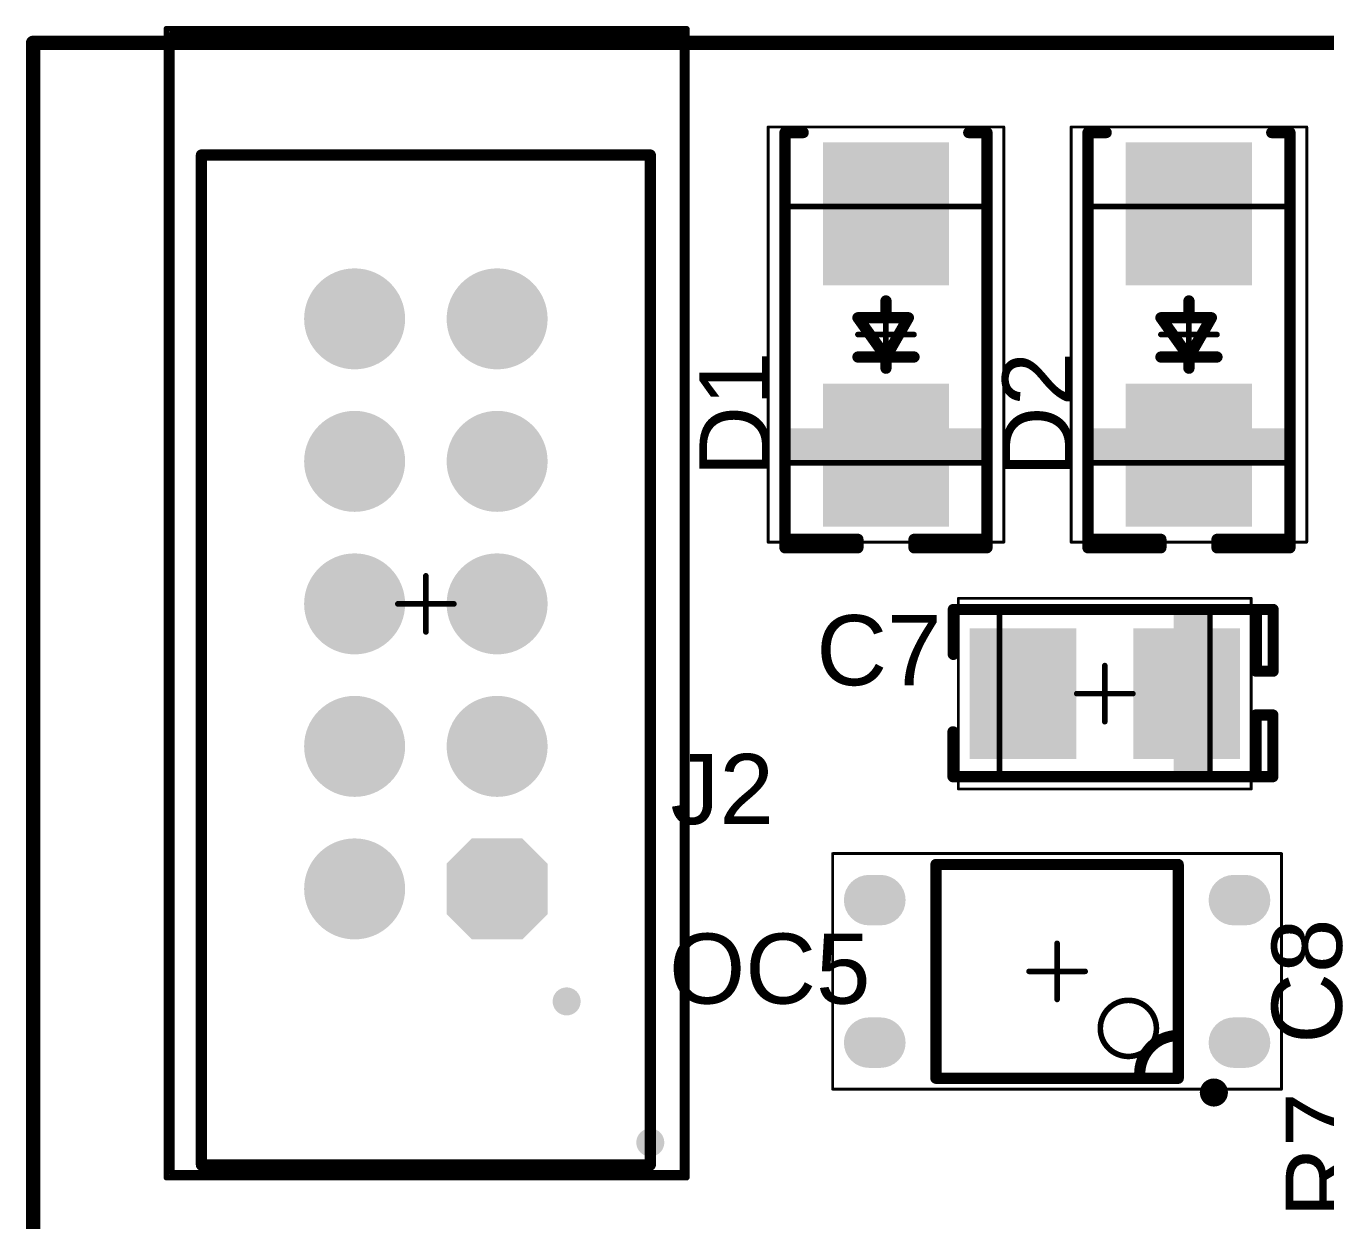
# Model space of a CAD drawing. Header units: millimetres. Extents: x -5 to 73.1, y -0.1 to 46.3.
# Drawn here: x -0.13 to 23.03, y 25.02 to 46.3 of the extents above; entities that cross this region are included whole.
import ezdxf

# ---------------------------------------------------------------- set-up
doc = ezdxf.new("R2010")
doc.units = ezdxf.units.MM
for name, color, linetype in [('BottomSolder', 6, 'Continuous'), ('Mechanical1', 6, 'Continuous'), ('Mechanical13', 56, 'Continuous'), ('Mechanical15', 56, 'Continuous'), ('Mechanical4', 56, 'Continuous'), ('MultiLayer', 9, 'Continuous'), ('PadHoleLayer', 156, 'Continuous'), ('TopOverlay', 2, 'Continuous'), ('TopPaste', 8, 'Continuous'), ('TopSolder', 216, 'Continuous')]:
    doc.layers.add(name, color=color, linetype=linetype)
doc.styles.add('Arial', font='arial.ttf', dxfattribs={"height": 0.2})

msp = doc.modelspace()

# ---------------------------------------------------------------- hatches: boundary and pattern name
at = {"layer": 'BottomSolder'}
h = msp.add_hatch(color=6, dxfattribs=at)
edge = h.paths.add_edge_path()
edge.add_arc((5.73, 41.08), 0.9, 0, 360)
h = msp.add_hatch(color=6, dxfattribs=at)
edge = h.paths.add_edge_path()
edge.add_arc((8.27, 41.08), 0.9, 0, 360)
h = msp.add_hatch(color=6, dxfattribs=at)
edge = h.paths.add_edge_path()
edge.add_arc((5.73, 38.54), 0.9, 0, 360)
h = msp.add_hatch(color=6, dxfattribs=at)
edge = h.paths.add_edge_path()
edge.add_arc((8.27, 38.54), 0.9, 0, 360)
h = msp.add_hatch(color=6, dxfattribs=at)
edge = h.paths.add_edge_path()
edge.add_arc((5.73, 36), 0.9, 0, 360)
h = msp.add_hatch(color=6, dxfattribs=at)
edge = h.paths.add_edge_path()
edge.add_arc((8.27, 36), 0.9, 0, 360)
h = msp.add_hatch(color=6, dxfattribs=at)
edge = h.paths.add_edge_path()
edge.add_arc((5.73, 33.46), 0.9, 0, 360)
h = msp.add_hatch(color=6, dxfattribs=at)
edge = h.paths.add_edge_path()
edge.add_arc((8.27, 33.46), 0.9, 0, 360)
h = msp.add_hatch(color=6, dxfattribs=at)
edge = h.paths.add_edge_path()
edge.add_arc((5.73, 30.92), 0.9, 0, 360)
msp.add_hatch(color=6, dxfattribs=at).paths.add_polyline_path([(7.37, 31.37), (7.37, 30.47), (7.82, 30.02), (8.72, 30.02), (9.17, 30.47), (9.17, 31.37), (8.72, 31.82), (7.82, 31.82)])
at = {"layer": 'Mechanical1'}
h = msp.add_hatch(color=6, dxfattribs=at)
edge = h.paths.add_edge_path()
edge.add_arc((11, 26.4), 0.25, 0, 360)
at = {"layer": 'Mechanical13'}
for points in [[(13.4, 39.13), (13.4, 38.515), (17, 38.515), (17, 39.13)], [(18.8, 39.13), (18.8, 38.515), (22.4, 38.515), (22.4, 39.13)], [(20.975, 35.85), (20.325, 35.85), (20.325, 32.95), (20.975, 32.95)]]:
    msp.add_hatch(color=56, dxfattribs=at).paths.add_polyline_path(points)
at = {"layer": 'MultiLayer'}
h = msp.add_hatch(color=9, dxfattribs=at)
edge = h.paths.add_edge_path()
edge.add_arc((5.73, 41.08), 0.85, 0, 360)
h = msp.add_hatch(color=9, dxfattribs=at)
edge = h.paths.add_edge_path()
edge.add_arc((8.27, 41.08), 0.85, 0, 360)
h = msp.add_hatch(color=9, dxfattribs=at)
edge = h.paths.add_edge_path()
edge.add_arc((5.73, 38.54), 0.85, 0, 360)
h = msp.add_hatch(color=9, dxfattribs=at)
edge = h.paths.add_edge_path()
edge.add_arc((8.27, 38.54), 0.85, 0, 360)
h = msp.add_hatch(color=9, dxfattribs=at)
edge = h.paths.add_edge_path()
edge.add_arc((5.73, 36), 0.85, 0, 360)
h = msp.add_hatch(color=9, dxfattribs=at)
edge = h.paths.add_edge_path()
edge.add_arc((8.27, 36), 0.85, 0, 360)
h = msp.add_hatch(color=9, dxfattribs=at)
edge = h.paths.add_edge_path()
edge.add_arc((5.73, 33.46), 0.85, 0, 360)
h = msp.add_hatch(color=9, dxfattribs=at)
edge = h.paths.add_edge_path()
edge.add_arc((8.27, 33.46), 0.85, 0, 360)
h = msp.add_hatch(color=9, dxfattribs=at)
edge = h.paths.add_edge_path()
edge.add_arc((5.73, 30.92), 0.85, 0, 360)
msp.add_hatch(color=9, dxfattribs=at).paths.add_polyline_path([(7.42, 31.345), (7.42, 30.495), (7.845, 30.07), (8.695, 30.07), (9.12, 30.495), (9.12, 31.345), (8.695, 31.77), (7.845, 31.77)])
at = {"layer": 'PadHoleLayer'}
h = msp.add_hatch(color=156, dxfattribs=at)
edge = h.paths.add_edge_path()
edge.add_arc((5.73, 41.08), 0.55, 0, 360)
h = msp.add_hatch(color=156, dxfattribs=at)
edge = h.paths.add_edge_path()
edge.add_arc((8.27, 41.08), 0.55, 0, 360)
h = msp.add_hatch(color=156, dxfattribs=at)
edge = h.paths.add_edge_path()
edge.add_arc((5.73, 38.54), 0.55, 0, 360)
h = msp.add_hatch(color=156, dxfattribs=at)
edge = h.paths.add_edge_path()
edge.add_arc((8.27, 38.54), 0.55, 0, 360)
h = msp.add_hatch(color=156, dxfattribs=at)
edge = h.paths.add_edge_path()
edge.add_arc((5.73, 36), 0.55, 0, 360)
h = msp.add_hatch(color=156, dxfattribs=at)
edge = h.paths.add_edge_path()
edge.add_arc((8.27, 36), 0.55, 0, 360)
h = msp.add_hatch(color=156, dxfattribs=at)
edge = h.paths.add_edge_path()
edge.add_arc((5.73, 33.46), 0.55, 0, 360)
h = msp.add_hatch(color=156, dxfattribs=at)
edge = h.paths.add_edge_path()
edge.add_arc((8.27, 33.46), 0.55, 0, 360)
h = msp.add_hatch(color=156, dxfattribs=at)
edge = h.paths.add_edge_path()
edge.add_arc((5.73, 30.92), 0.55, 0, 360)
h = msp.add_hatch(color=156, dxfattribs=at)
edge = h.paths.add_edge_path()
edge.add_arc((8.27, 30.92), 0.55, 0, 360)
at = {"layer": 'TopOverlay'}
h = msp.add_hatch(color=2, dxfattribs=at)
edge = h.paths.add_edge_path()
edge.add_arc((9.509, 28.915), 0.25, 0, 360)
at = {"layer": 'TopPaste'}
for points in [[(14.125, 44.175), (16.275, 44.175), (16.275, 41.725), (14.125, 41.725)], [(19.525, 44.175), (21.675, 44.175), (21.675, 41.725), (19.525, 41.725)], [(14.125, 39.875), (16.275, 39.875), (16.275, 37.425), (14.125, 37.425)], [(19.525, 39.875), (21.675, 39.875), (21.675, 37.425), (19.525, 37.425)], [(18.54, 35.515), (18.54, 33.285), (16.74, 33.285), (16.74, 35.515)], [(21.46, 35.515), (21.46, 33.285), (19.66, 33.285), (19.66, 35.515)]]:
    msp.add_hatch(color=8, dxfattribs=at).paths.add_polyline_path(points)
h = msp.add_hatch(color=8, dxfattribs=at)
edge = h.paths.add_edge_path()
edge.add_arc((14.9, 30.72), 0.4, 90, 270)
edge.add_line((14.9, 30.32), (15.1, 30.32))
edge.add_arc((15.1, 30.72), 0.4, 270, 450)
edge.add_line((15.1, 31.12), (14.9, 31.12))
h = msp.add_hatch(color=8, dxfattribs=at)
edge = h.paths.add_edge_path()
edge.add_arc((21.4, 30.72), 0.4, 90, 270)
edge.add_line((21.4, 30.32), (21.6, 30.32))
edge.add_arc((21.6, 30.72), 0.4, 270, 450)
edge.add_line((21.6, 31.12), (21.4, 31.12))
h = msp.add_hatch(color=8, dxfattribs=at)
edge = h.paths.add_edge_path()
edge.add_arc((14.9, 28.18), 0.4, 90, 270)
edge.add_line((14.9, 27.78), (15.1, 27.78))
edge.add_arc((15.1, 28.18), 0.4, 270, 450)
edge.add_line((15.1, 28.58), (14.9, 28.58))
h = msp.add_hatch(color=8, dxfattribs=at)
edge = h.paths.add_edge_path()
edge.add_arc((21.4, 28.18), 0.4, 90, 270)
edge.add_line((21.4, 27.78), (21.6, 27.78))
edge.add_arc((21.6, 28.18), 0.4, 270, 450)
edge.add_line((21.6, 28.58), (21.4, 28.58))
at = {"layer": 'TopSolder'}
for points in [[(14.075, 44.225), (16.325, 44.225), (16.325, 41.675), (14.075, 41.675)], [(19.475, 44.225), (21.725, 44.225), (21.725, 41.675), (19.475, 41.675)], [(14.075, 39.925), (16.325, 39.925), (16.325, 37.375), (14.075, 37.375)], [(19.475, 39.925), (21.725, 39.925), (21.725, 37.375), (19.475, 37.375)], [(18.59, 35.565), (18.59, 33.235), (16.69, 33.235), (16.69, 35.565)], [(21.51, 35.565), (21.51, 33.235), (19.61, 33.235), (19.61, 35.565)], [(7.37, 31.37), (7.37, 30.47), (7.82, 30.02), (8.72, 30.02), (9.17, 30.47), (9.17, 31.37), (8.72, 31.82), (7.82, 31.82)]]:
    msp.add_hatch(color=216, dxfattribs=at).paths.add_polyline_path(points)
h = msp.add_hatch(color=216, dxfattribs=at)
edge = h.paths.add_edge_path()
edge.add_arc((5.73, 41.08), 0.9, 0, 360)
h = msp.add_hatch(color=216, dxfattribs=at)
edge = h.paths.add_edge_path()
edge.add_arc((8.27, 41.08), 0.9, 0, 360)
h = msp.add_hatch(color=216, dxfattribs=at)
edge = h.paths.add_edge_path()
edge.add_arc((5.73, 38.54), 0.9, 0, 360)
h = msp.add_hatch(color=216, dxfattribs=at)
edge = h.paths.add_edge_path()
edge.add_arc((8.27, 38.54), 0.9, 0, 360)
h = msp.add_hatch(color=216, dxfattribs=at)
edge = h.paths.add_edge_path()
edge.add_arc((5.73, 36), 0.9, 0, 360)
h = msp.add_hatch(color=216, dxfattribs=at)
edge = h.paths.add_edge_path()
edge.add_arc((8.27, 36), 0.9, 0, 360)
h = msp.add_hatch(color=216, dxfattribs=at)
edge = h.paths.add_edge_path()
edge.add_arc((5.73, 33.46), 0.9, 0, 360)
h = msp.add_hatch(color=216, dxfattribs=at)
edge = h.paths.add_edge_path()
edge.add_arc((8.27, 33.46), 0.9, 0, 360)
h = msp.add_hatch(color=216, dxfattribs=at)
edge = h.paths.add_edge_path()
edge.add_arc((5.73, 30.92), 0.9, 0, 360)
h = msp.add_hatch(color=216, dxfattribs=at)
edge = h.paths.add_edge_path()
edge.add_arc((14.9, 30.72), 0.45, 90, 270)
edge.add_line((14.9, 30.27), (15.1, 30.27))
edge.add_arc((15.1, 30.72), 0.45, 270, 450)
edge.add_line((15.1, 31.17), (14.9, 31.17))
h = msp.add_hatch(color=216, dxfattribs=at)
edge = h.paths.add_edge_path()
edge.add_arc((21.4, 30.72), 0.45, 90, 270)
edge.add_line((21.4, 30.27), (21.6, 30.27))
edge.add_arc((21.6, 30.72), 0.45, 270, 450)
edge.add_line((21.6, 31.17), (21.4, 31.17))
h = msp.add_hatch(color=216, dxfattribs=at)
edge = h.paths.add_edge_path()
edge.add_arc((14.9, 28.18), 0.45, 90, 270)
edge.add_line((14.9, 27.73), (15.1, 27.73))
edge.add_arc((15.1, 28.18), 0.45, 270, 450)
edge.add_line((15.1, 28.63), (14.9, 28.63))
h = msp.add_hatch(color=216, dxfattribs=at)
edge = h.paths.add_edge_path()
edge.add_arc((21.4, 28.18), 0.45, 90, 270)
edge.add_line((21.4, 27.73), (21.6, 27.73))
edge.add_arc((21.6, 28.18), 0.45, 270, 450)
edge.add_line((21.6, 28.63), (21.4, 28.63))

# ---------------------------------------------------------------- linework, layer by layer
at = {"layer": 'Mechanical1', "const_width": 0.1}
for points in [[(2.472, 46.16), (11.572, 46.16)], [(2.472, 25.86), (2.472, 46.16)], [(11.572, 25.86), (11.572, 46.16)], [(2.472, 25.86), (11.572, 25.86)]]:
    msp.add_lwpolyline(points, dxfattribs=at)
at = {"layer": 'Mechanical1', "const_width": 0.05}
for points in [[(2.447, 46.16, 1), (2.497, 46.16, 1)], [(2.447, 46.16, 1), (2.497, 46.16, 1)], [(11.547, 46.16, 1), (11.597, 46.16, 1)], [(11.547, 46.16, 1), (11.597, 46.16, 1)], [(2.447, 25.86, 1), (2.497, 25.86, 1)], [(2.447, 25.86, 1), (2.497, 25.86, 1)], [(11.547, 25.86, 1), (11.597, 25.86, 1)], [(11.547, 25.86, 1), (11.597, 25.86, 1)]]:
    msp.add_lwpolyline(points, format="xyb", close=True, dxfattribs=at)
at = {"layer": 'Mechanical13', "const_width": 0.1}
for points in [[(13.4, 38.515), (13.4, 43.085)], [(13.4, 43.085), (17, 43.085)], [(17, 38.515), (17, 43.085)], [(18.8, 43.085), (22.4, 43.085)], [(18.8, 38.515), (18.8, 43.085)], [(22.4, 38.515), (22.4, 43.085)], [(13.4, 38.515), (17, 38.515)], [(18.8, 38.515), (22.4, 38.515)], [(17.225, 32.95), (17.225, 35.85)], [(17.225, 35.85), (20.975, 35.85)], [(20.975, 32.95), (20.975, 35.85)], [(17.225, 32.95), (20.975, 32.95)], [(16.091, 31.355), (20.409, 31.355)], [(16.091, 27.545), (16.091, 31.355)], [(20.409, 27.545), (20.409, 31.355)], [(16.091, 27.545), (20.409, 27.545)]]:
    msp.add_lwpolyline(points, dxfattribs=at)
at = {"layer": 'Mechanical13'}
for points, const_width in [([(13.375, 43.085, 1), (13.425, 43.085, 1)], 0.05), ([(13.375, 43.085, 1), (13.425, 43.085, 1)], 0.05), ([(16.975, 43.085, 1), (17.025, 43.085, 1)], 0.05), ([(16.975, 43.085, 1), (17.025, 43.085, 1)], 0.05), ([(18.775, 43.085, 1), (18.825, 43.085, 1)], 0.05), ([(18.775, 43.085, 1), (18.825, 43.085, 1)], 0.05), ([(22.375, 43.085, 1), (22.425, 43.085, 1)], 0.05), ([(22.375, 43.085, 1), (22.425, 43.085, 1)], 0.05), ([(13.375, 38.515, 1), (13.425, 38.515, 1)], 0.05), ([(13.375, 38.515, 1), (13.425, 38.515, 1)], 0.05), ([(16.975, 38.515, 1), (17.025, 38.515, 1)], 0.05), ([(16.975, 38.515, 1), (17.025, 38.515, 1)], 0.05), ([(18.775, 38.515, 1), (18.825, 38.515, 1)], 0.05), ([(18.775, 38.515, 1), (18.825, 38.515, 1)], 0.05), ([(22.375, 38.515, 1), (22.425, 38.515, 1)], 0.05), ([(22.375, 38.515, 1), (22.425, 38.515, 1)], 0.05), ([(17.2, 35.85, 1), (17.25, 35.85, 1)], 0.05), ([(17.2, 35.85, 1), (17.25, 35.85, 1)], 0.05), ([(20.95, 35.85, 1), (21, 35.85, 1)], 0.05), ([(20.95, 35.85, 1), (21, 35.85, 1)], 0.05), ([(17.2, 32.95, 1), (17.25, 32.95, 1)], 0.05), ([(17.2, 32.95, 1), (17.25, 32.95, 1)], 0.05), ([(20.95, 32.95, 1), (21, 32.95, 1)], 0.05), ([(20.95, 32.95, 1), (21, 32.95, 1)], 0.05), ([(16.066, 31.355, 1), (16.116, 31.355, 1)], 0.05), ([(16.066, 31.355, 1), (16.116, 31.355, 1)], 0.05), ([(20.384, 31.355, 1), (20.434, 31.355, 1)], 0.05), ([(20.384, 31.355, 1), (20.434, 31.355, 1)], 0.05), ([(20.02, 28.434, 1), (19.02, 28.434, 1)], 0.1), ([(18.995, 28.434, 1), (19.045, 28.434, 1)], 0.05), ([(19.995, 28.434, 1), (20.045, 28.434, 1)], 0.05), ([(16.066, 27.545, 1), (16.116, 27.545, 1)], 0.05), ([(16.066, 27.545, 1), (16.116, 27.545, 1)], 0.05), ([(20.384, 27.545, 1), (20.434, 27.545, 1)], 0.05), ([(20.384, 27.545, 1), (20.434, 27.545, 1)], 0.05)]:
    msp.add_lwpolyline(points, format="xyb", close=True, dxfattribs=dict(at, const_width=const_width))
at = {"layer": 'Mechanical15'}
for points, const_width in [([(2.375, 25.775), (2.375, 46.25)], 0.1), ([(2.375, 46.25), (11.65, 46.25)], 0.1), ([(11.65, 25.775), (11.65, 46.25)], 0.1), ([(13.1, 37.1), (13.1, 44.5)], 0.05), ([(13.1, 44.5), (17.3, 44.5)], 0.05), ([(17.3, 37.1), (17.3, 44.5)], 0.05), ([(18.5, 44.5), (22.7, 44.5)], 0.05), ([(18.5, 37.1), (18.5, 44.5)], 0.05), ([(22.7, 37.1), (22.7, 44.5)], 0.05), ([(15.2, 40.3), (15.2, 41.3)], 0.1), ([(20.6, 40.3), (20.6, 41.3)], 0.1), ([(14.7, 40.8), (15.7, 40.8)], 0.1), ([(20.1, 40.8), (21.1, 40.8)], 0.1), ([(13.1, 37.1), (17.3, 37.1)], 0.05), ([(18.5, 37.1), (22.7, 37.1)], 0.05), ([(7, 35.5), (7, 36.5)], 0.1), ([(16.49, 36.1), (21.71, 36.1)], 0.05), ([(16.49, 32.7), (16.49, 36.1)], 0.05), ([(21.71, 32.7), (21.71, 36.1)], 0.05), ([(6.5, 36), (7.5, 36)], 0.1), ([(19.1, 33.9), (19.1, 34.9)], 0.1), ([(18.6, 34.4), (19.6, 34.4)], 0.1), ([(16.49, 32.7), (21.71, 32.7)], 0.05), ([(14.25, 31.55), (22.25, 31.55)], 0.05), ([(14.25, 27.35), (14.25, 31.55)], 0.05), ([(22.25, 27.35), (22.25, 31.55)], 0.05), ([(18.25, 28.95), (18.25, 29.95)], 0.1), ([(17.75, 29.45), (18.75, 29.45)], 0.1), ([(14.25, 27.35), (22.25, 27.35)], 0.05), ([(2.375, 25.775), (11.65, 25.775)], 0.1)]:
    msp.add_lwpolyline(points, dxfattribs=dict(at, const_width=const_width))
for points, const_width in [([(2.35, 46.25, 1), (2.4, 46.25, 1)], 0.05), ([(2.35, 46.25, 1), (2.4, 46.25, 1)], 0.05), ([(11.625, 46.25, 1), (11.675, 46.25, 1)], 0.05), ([(11.625, 46.25, 1), (11.675, 46.25, 1)], 0.05), ([(13.087, 44.5, 1), (13.112, 44.5, 1)], 0.025), ([(13.087, 44.5, 1), (13.112, 44.5, 1)], 0.025), ([(17.288, 44.5, 1), (17.313, 44.5, 1)], 0.025), ([(17.288, 44.5, 1), (17.313, 44.5, 1)], 0.025), ([(18.487, 44.5, 1), (18.512, 44.5, 1)], 0.025), ([(18.487, 44.5, 1), (18.512, 44.5, 1)], 0.025), ([(22.688, 44.5, 1), (22.712, 44.5, 1)], 0.025), ([(22.688, 44.5, 1), (22.712, 44.5, 1)], 0.025), ([(15.175, 41.3, 1), (15.225, 41.3, 1)], 0.05), ([(20.575, 41.3, 1), (20.625, 41.3, 1)], 0.05), ([(14.675, 40.8, 1), (14.725, 40.8, 1)], 0.05), ([(15.675, 40.8, 1), (15.725, 40.8, 1)], 0.05), ([(20.075, 40.8, 1), (20.125, 40.8, 1)], 0.05), ([(21.075, 40.8, 1), (21.125, 40.8, 1)], 0.05), ([(15.175, 40.3, 1), (15.225, 40.3, 1)], 0.05), ([(20.575, 40.3, 1), (20.625, 40.3, 1)], 0.05), ([(13.087, 37.1, 1), (13.112, 37.1, 1)], 0.025), ([(13.087, 37.1, 1), (13.112, 37.1, 1)], 0.025), ([(17.288, 37.1, 1), (17.313, 37.1, 1)], 0.025), ([(17.288, 37.1, 1), (17.313, 37.1, 1)], 0.025), ([(18.487, 37.1, 1), (18.512, 37.1, 1)], 0.025), ([(18.487, 37.1, 1), (18.512, 37.1, 1)], 0.025), ([(22.688, 37.1, 1), (22.712, 37.1, 1)], 0.025), ([(22.688, 37.1, 1), (22.712, 37.1, 1)], 0.025), ([(6.975, 36.5, 1), (7.025, 36.5, 1)], 0.05), ([(16.478, 36.1, 1), (16.502, 36.1, 1)], 0.025), ([(16.478, 36.1, 1), (16.502, 36.1, 1)], 0.025), ([(21.698, 36.1, 1), (21.722, 36.1, 1)], 0.025), ([(21.698, 36.1, 1), (21.722, 36.1, 1)], 0.025), ([(6.475, 36, 1), (6.525, 36, 1)], 0.05), ([(7.475, 36, 1), (7.525, 36, 1)], 0.05), ([(6.975, 35.5, 1), (7.025, 35.5, 1)], 0.05), ([(19.075, 34.9, 1), (19.125, 34.9, 1)], 0.05), ([(18.575, 34.4, 1), (18.625, 34.4, 1)], 0.05), ([(19.575, 34.4, 1), (19.625, 34.4, 1)], 0.05), ([(19.075, 33.9, 1), (19.125, 33.9, 1)], 0.05), ([(16.478, 32.7, 1), (16.502, 32.7, 1)], 0.025), ([(16.478, 32.7, 1), (16.502, 32.7, 1)], 0.025), ([(21.698, 32.7, 1), (21.722, 32.7, 1)], 0.025), ([(21.698, 32.7, 1), (21.722, 32.7, 1)], 0.025), ([(14.238, 31.55, 1), (14.262, 31.55, 1)], 0.025), ([(14.238, 31.55, 1), (14.262, 31.55, 1)], 0.025), ([(22.237, 31.55, 1), (22.262, 31.55, 1)], 0.025), ([(22.237, 31.55, 1), (22.262, 31.55, 1)], 0.025), ([(18.225, 29.95, 1), (18.275, 29.95, 1)], 0.05), ([(17.725, 29.45, 1), (17.775, 29.45, 1)], 0.05), ([(18.725, 29.45, 1), (18.775, 29.45, 1)], 0.05), ([(18.225, 28.95, 1), (18.275, 28.95, 1)], 0.05), ([(14.238, 27.35, 1), (14.262, 27.35, 1)], 0.025), ([(14.238, 27.35, 1), (14.262, 27.35, 1)], 0.025), ([(22.237, 27.35, 1), (22.262, 27.35, 1)], 0.025), ([(22.237, 27.35, 1), (22.262, 27.35, 1)], 0.025), ([(2.35, 25.775, 1), (2.4, 25.775, 1)], 0.05), ([(2.35, 25.775, 1), (2.4, 25.775, 1)], 0.05), ([(11.625, 25.775, 1), (11.675, 25.775, 1)], 0.05), ([(11.625, 25.775, 1), (11.675, 25.775, 1)], 0.05)]:
    msp.add_lwpolyline(points, format="xyb", close=True, dxfattribs=dict(at, const_width=const_width))
at = {"layer": 'Mechanical4', "const_width": 0.254}
for points in [[(0, 46), (73, 46)], [(0, 0), (0, 46)]]:
    msp.add_lwpolyline(points, dxfattribs=at)
at = {"layer": 'Mechanical4', "const_width": 0.127}
msp.add_lwpolyline([(-0.064, 46, 1), (0.064, 46, 1)], format="xyb", close=True, dxfattribs=at)
msp.add_lwpolyline([(-0.064, 46, 1), (0.064, 46, 1)], format="xyb", close=True, dxfattribs=at)
at = {"layer": 'TopOverlay'}
for p, q in [((22.1, 35.9), (21.8, 35.9)), ((21.8, 35.9), (21.8, 34.8)), ((22.1, 34.8), (22.1, 35.9)), ((21.8, 34.8), (22.1, 34.8)), ((21.795, 34.02), (22.095, 34.02)), ((21.795, 32.92), (21.795, 34.02)), ((22.095, 34.02), (22.095, 32.92)), ((22.095, 32.92), (21.795, 32.92)), ((19.722, 27.926), (20.103, 28.307)), ((20.103, 28.307), (20.409, 28.307)), ((20.409, 28.307), (20.409, 27.545)), ((19.722, 27.545), (19.722, 27.926)), ((20.409, 27.545), (19.722, 27.545))]:
    msp.add_line(p, q, dxfattribs=at)
at = {"layer": 'TopOverlay', "const_width": 0.2}
for points in [[(13.4, 37), (13.4, 44.4)], [(13.4, 44.4), (13.725, 44.4)], [(16.675, 44.4), (17, 44.4)], [(17, 37), (17, 44.4)], [(18.8, 44.4), (19.125, 44.4)], [(18.8, 37), (18.8, 44.4)], [(22.075, 44.4), (22.4, 44.4)], [(22.4, 37), (22.4, 44.4)], [(3, 44), (5, 44)], [(3, 26), (3, 44)], [(5, 44), (9, 44)], [(9, 44), (11, 44)], [(11, 26), (11, 44)], [(15.2, 41.1), (15.2, 41.4)], [(20.6, 41.1), (20.6, 41.4)], [(14.7, 41.1), (15.2, 40.4)], [(14.7, 41.1), (15.6, 41.1)], [(15.2, 40.4), (15.6, 41.1)], [(20.1, 41.1), (21, 41.1)], [(20.1, 41.1), (20.6, 40.4)], [(20.6, 40.4), (21, 41.1)], [(14.7, 40.4), (15.7, 40.4)], [(15.2, 40.2), (15.2, 40.4)], [(20.1, 40.4), (21.1, 40.4)], [(20.6, 40.2), (20.6, 40.4)], [(13.4, 37.15), (14.7, 37.15)], [(13.4, 37), (14.7, 37)], [(14.7, 37), (14.7, 37.15)], [(15.7, 37.15), (17, 37.15)], [(15.7, 37), (15.7, 37.15)], [(15.7, 37), (17, 37)], [(18.8, 37.15), (20.1, 37.15)], [(18.8, 37), (20.1, 37)], [(20.1, 37), (20.1, 37.15)], [(21.1, 37), (21.1, 37.15)], [(21.1, 37.15), (22.4, 37.15)], [(21.1, 37), (22.4, 37)], [(16.4, 35.1), (16.4, 35.9)], [(16.4, 35.9), (21.8, 35.9)], [(21.8, 34.8), (21.8, 35.9)], [(21.8, 35.9), (22.1, 35.9)], [(22.1, 34.8), (22.1, 35.9)], [(21.8, 34.8), (22.1, 34.8)], [(21.795, 32.92), (21.795, 34.02)], [(21.795, 34.02), (22.095, 34.02)], [(22.095, 32.92), (22.095, 34.02)], [(16.395, 32.92), (16.395, 33.72)], [(16.395, 32.92), (21.795, 32.92)], [(21.795, 32.92), (22.095, 32.92)], [(16.091, 31.355), (20.409, 31.355)], [(16.091, 27.545), (16.091, 31.355)], [(20.409, 27.545), (20.409, 31.355)], [(16.091, 27.545), (20.409, 27.545)], [(3, 26), (11, 26)]]:
    msp.add_lwpolyline(points, dxfattribs=at)
at = {"layer": 'TopOverlay'}
for points, const_width in [([(13.35, 44.4, 1), (13.45, 44.4, 1)], 0.1), ([(13.35, 44.4, 1), (13.45, 44.4, 1)], 0.1), ([(13.675, 44.4, 1), (13.775, 44.4, 1)], 0.1), ([(16.625, 44.4, 1), (16.725, 44.4, 1)], 0.1), ([(16.95, 44.4, 1), (17.05, 44.4, 1)], 0.1), ([(16.95, 44.4, 1), (17.05, 44.4, 1)], 0.1), ([(18.75, 44.4, 1), (18.85, 44.4, 1)], 0.1), ([(18.75, 44.4, 1), (18.85, 44.4, 1)], 0.1), ([(19.075, 44.4, 1), (19.175, 44.4, 1)], 0.1), ([(22.025, 44.4, 1), (22.125, 44.4, 1)], 0.1), ([(22.35, 44.4, 1), (22.45, 44.4, 1)], 0.1), ([(22.35, 44.4, 1), (22.45, 44.4, 1)], 0.1), ([(2.95, 44, 1), (3.05, 44, 1)], 0.1), ([(2.95, 44, 1), (3.05, 44, 1)], 0.1), ([(4.95, 44, 1), (5.05, 44, 1)], 0.1), ([(4.95, 44, 1), (5.05, 44, 1)], 0.1), ([(8.95, 44, 1), (9.05, 44, 1)], 0.1), ([(8.95, 44, 1), (9.05, 44, 1)], 0.1), ([(10.95, 44, 1), (11.05, 44, 1)], 0.1), ([(10.95, 44, 1), (11.05, 44, 1)], 0.1), ([(15.15, 41.4, 1), (15.25, 41.4, 1)], 0.1), ([(20.55, 41.4, 1), (20.65, 41.4, 1)], 0.1), ([(14.65, 41.1, 1), (14.75, 41.1, 1)], 0.1), ([(14.65, 41.1, 1), (14.75, 41.1, 1)], 0.1), ([(15.15, 41.1, 1), (15.25, 41.1, 1)], 0.1), ([(15.55, 41.1, 1), (15.65, 41.1, 1)], 0.1), ([(15.55, 41.1, 1), (15.65, 41.1, 1)], 0.1), ([(20.05, 41.1, 1), (20.15, 41.1, 1)], 0.1), ([(20.05, 41.1, 1), (20.15, 41.1, 1)], 0.1), ([(20.55, 41.1, 1), (20.65, 41.1, 1)], 0.1), ([(20.95, 41.1, 1), (21.05, 41.1, 1)], 0.1), ([(20.95, 41.1, 1), (21.05, 41.1, 1)], 0.1), ([(14.65, 40.4, 1), (14.75, 40.4, 1)], 0.1), ([(15.15, 40.4, 1), (15.25, 40.4, 1)], 0.1), ([(15.15, 40.4, 1), (15.25, 40.4, 1)], 0.1), ([(15.15, 40.4, 1), (15.25, 40.4, 1)], 0.1), ([(15.15, 40.2, 1), (15.25, 40.2, 1)], 0.1), ([(15.65, 40.4, 1), (15.75, 40.4, 1)], 0.1), ([(20.05, 40.4, 1), (20.15, 40.4, 1)], 0.1), ([(20.55, 40.4, 1), (20.65, 40.4, 1)], 0.1), ([(20.55, 40.4, 1), (20.65, 40.4, 1)], 0.1), ([(20.55, 40.4, 1), (20.65, 40.4, 1)], 0.1), ([(20.55, 40.2, 1), (20.65, 40.2, 1)], 0.1), ([(21.05, 40.4, 1), (21.15, 40.4, 1)], 0.1), ([(13.35, 37.15, 1), (13.45, 37.15, 1)], 0.1), ([(13.35, 37, 1), (13.45, 37, 1)], 0.1), ([(13.35, 37, 1), (13.45, 37, 1)], 0.1), ([(14.65, 37.15, 1), (14.75, 37.15, 1)], 0.1), ([(14.65, 37.15, 1), (14.75, 37.15, 1)], 0.1), ([(14.65, 37, 1), (14.75, 37, 1)], 0.1), ([(14.65, 37, 1), (14.75, 37, 1)], 0.1), ([(15.65, 37.15, 1), (15.75, 37.15, 1)], 0.1), ([(15.65, 37.15, 1), (15.75, 37.15, 1)], 0.1), ([(15.65, 37, 1), (15.75, 37, 1)], 0.1), ([(15.65, 37, 1), (15.75, 37, 1)], 0.1), ([(16.95, 37.15, 1), (17.05, 37.15, 1)], 0.1), ([(16.95, 37, 1), (17.05, 37, 1)], 0.1), ([(16.95, 37, 1), (17.05, 37, 1)], 0.1), ([(18.75, 37.15, 1), (18.85, 37.15, 1)], 0.1), ([(18.75, 37, 1), (18.85, 37, 1)], 0.1), ([(18.75, 37, 1), (18.85, 37, 1)], 0.1), ([(20.05, 37.15, 1), (20.15, 37.15, 1)], 0.1), ([(20.05, 37.15, 1), (20.15, 37.15, 1)], 0.1), ([(20.05, 37, 1), (20.15, 37, 1)], 0.1), ([(20.05, 37, 1), (20.15, 37, 1)], 0.1), ([(21.05, 37.15, 1), (21.15, 37.15, 1)], 0.1), ([(21.05, 37.15, 1), (21.15, 37.15, 1)], 0.1), ([(21.05, 37, 1), (21.15, 37, 1)], 0.1), ([(21.05, 37, 1), (21.15, 37, 1)], 0.1), ([(22.35, 37.15, 1), (22.45, 37.15, 1)], 0.1), ([(22.35, 37, 1), (22.45, 37, 1)], 0.1), ([(22.35, 37, 1), (22.45, 37, 1)], 0.1), ([(16.35, 35.9, 1), (16.45, 35.9, 1)], 0.1), ([(16.35, 35.9, 1), (16.45, 35.9, 1)], 0.1), ([(21.75, 35.9, 1), (21.85, 35.9, 1)], 0.1), ([(21.75, 35.9, 1), (21.85, 35.9, 1)], 0.1), ([(21.75, 35.9, 1), (21.85, 35.9, 1)], 0.1), ([(22.05, 35.9, 1), (22.15, 35.9, 1)], 0.1), ([(22.05, 35.9, 1), (22.15, 35.9, 1)], 0.1), ([(16.35, 35.1, 1), (16.45, 35.1, 1)], 0.1), ([(21.75, 34.8, 1), (21.85, 34.8, 1)], 0.1), ([(21.75, 34.8, 1), (21.85, 34.8, 1)], 0.1), ([(22.05, 34.8, 1), (22.15, 34.8, 1)], 0.1), ([(22.05, 34.8, 1), (22.15, 34.8, 1)], 0.1), ([(21.745, 34.02, 1), (21.845, 34.02, 1)], 0.1), ([(21.745, 34.02, 1), (21.845, 34.02, 1)], 0.1), ([(22.045, 34.02, 1), (22.145, 34.02, 1)], 0.1), ([(22.045, 34.02, 1), (22.145, 34.02, 1)], 0.1), ([(16.345, 33.72, 1), (16.445, 33.72, 1)], 0.1), ([(16.345, 32.92, 1), (16.445, 32.92, 1)], 0.1), ([(16.345, 32.92, 1), (16.445, 32.92, 1)], 0.1), ([(21.745, 32.92, 1), (21.845, 32.92, 1)], 0.1), ([(21.745, 32.92, 1), (21.845, 32.92, 1)], 0.1), ([(21.745, 32.92, 1), (21.845, 32.92, 1)], 0.1), ([(22.045, 32.92, 1), (22.145, 32.92, 1)], 0.1), ([(22.045, 32.92, 1), (22.145, 32.92, 1)], 0.1), ([(16.041, 31.355, 1), (16.141, 31.355, 1)], 0.1), ([(16.041, 31.355, 1), (16.141, 31.355, 1)], 0.1), ([(20.359, 31.355, 1), (20.459, 31.355, 1)], 0.1), ([(20.359, 31.355, 1), (20.459, 31.355, 1)], 0.1), ([(20.359, 28.307, 1), (20.459, 28.307, 1)], 0.1), ([(16.041, 27.545, 1), (16.141, 27.545, 1)], 0.1), ([(16.041, 27.545, 1), (16.141, 27.545, 1)], 0.1), ([(19.672, 27.62, 1), (19.772, 27.62, 1)], 0.1), ([(20.359, 27.545, 1), (20.459, 27.545, 1)], 0.1), ([(20.359, 27.545, 1), (20.459, 27.545, 1)], 0.1), ([(21.169, 27.291, 1), (20.919, 27.291, 1)], 0.25), ([(20.856, 27.291, 1), (20.981, 27.291, 1)], 0.125), ([(21.107, 27.291, 1), (21.231, 27.291, 1)], 0.125), ([(2.95, 26, 1), (3.05, 26, 1)], 0.1), ([(2.95, 26, 1), (3.05, 26, 1)], 0.1), ([(10.95, 26, 1), (11.05, 26, 1)], 0.1), ([(10.95, 26, 1), (11.05, 26, 1)], 0.1)]:
    msp.add_lwpolyline(points, format="xyb", close=True, dxfattribs=dict(at, const_width=const_width))
at = {"layer": 'TopOverlay', "const_width": 0.2}
msp.add_lwpolyline([(19.722, 27.62, -0.414214), (20.409, 28.307)], format="xyb", dxfattribs=at)

# ---------------------------------------------------------------- texts
at = {"layer": 'TopOverlay', "style": 'Arial'}
for s, p in [('D1', (13.125, 38.267)), ('D2', (18.525, 38.259)), ('C8', (23.325, 28.159)), ('R7', (23.575, 25.059))]:
    msp.add_text(s, height=1.25, rotation=90, dxfattribs=at).set_placement(p)
for s, p in [('C7', (13.959, 34.55)), ('J2', (11.359, 32.075)), ('OC5', (11.334, 28.875))]:
    msp.add_text(s, height=1.25, dxfattribs=at).set_placement(p)

doc.saveas('drawing.dxf')
